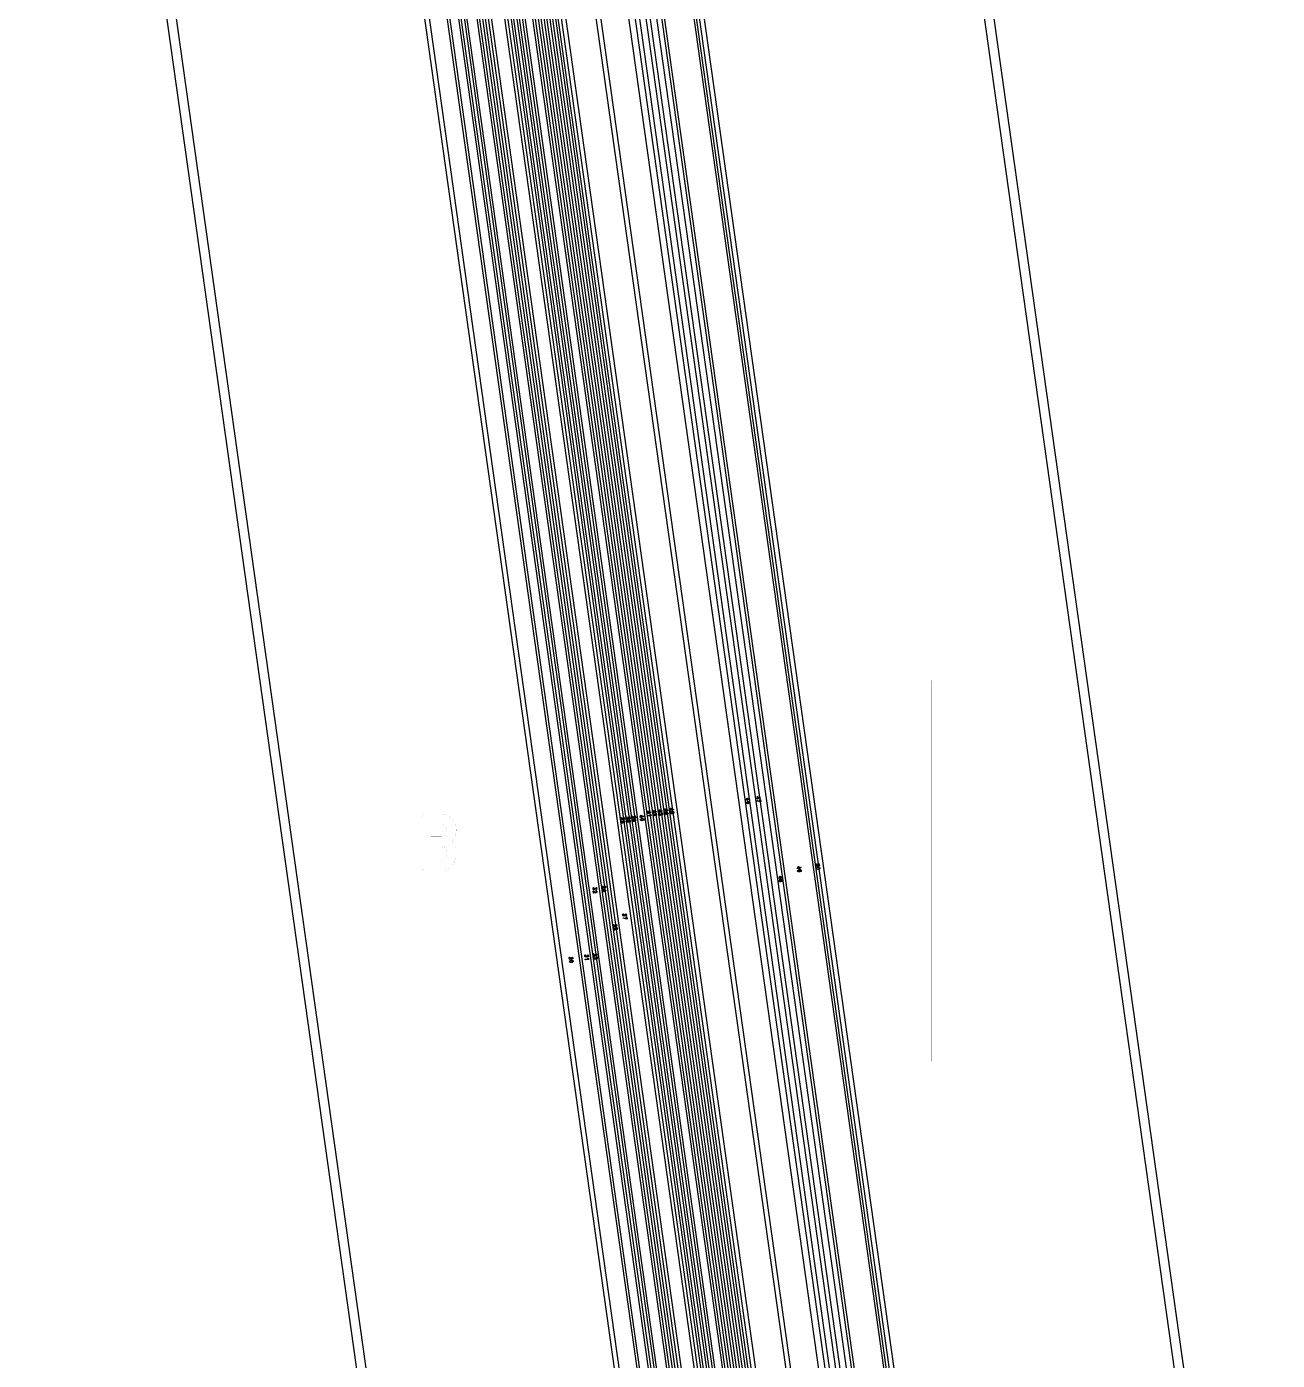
# Model space of a CAD drawing. Extents: x 176 to 489, y 37 to 258.
# Drawn here: x 221.88 to 248.3, y 100.88 to 129.05 of the extents above; entities that cross this region are included whole.
import ezdxf

# ---------------------------------------------------------------- set-up
doc = ezdxf.new("R2010")
doc.units = 0
for name, color, linetype in [('bak_bak_ttr1-bcq7360', 9, 'Continuous'), ('bak_outline', 8, 'Continuous'), ('biaozhu1', 5, 'Continuous'), ('quyukuang', 6, 'Continuous')]:
    doc.layers.add(name, color=color, linetype=linetype)

msp = doc.modelspace()

# ---------------------------------------------------------------- linework, layer by layer
at = {"layer": 'bak_bak_ttr1-bcq7360'}
for points in [[(238.921, 87.901), (232.485, 133.692, 0.017693), (232.434, 133.974, 0.017182), (232.419, 134.035, -0.019749), (232.382, 134.182, 0.019373), (232.366, 134.251, 0.118259), (231.431, 135.9, -0.170342), (229.237, 140.144), (227.477, 152.672, -0.060854), (227.475, 152.739, -0.136423), (227.553, 152.938), (227.696, 153.127, -0.096876), (228.088, 153.479), (228.428, 153.686, 0.002304), (228.439, 153.694, 0.072372), (228.655, 153.908), (228.727, 154.005, 0.098099), (228.738, 154.06)], [(237.606, 87.234), (231.124, 133.359, 0.040698), (231.06, 133.639), (230.937, 134.034, 0.111942), (230.441, 134.89), (230.071, 135.289, -0.025071), (229.516, 135.95, -0.023753), (229.054, 136.624, -0.006069), (228.947, 136.803, -0.003104), (228.907, 136.872, -0.095144), (227.857, 139.945), (227.765, 140.601, -0.007327), (227.728, 140.839), (227.614, 141.651, -0.009059), (227.488, 142.441), (226.043, 152.724, 0.1987), (225.824, 153.095), (225.705, 153.185, -0.259244), (225.652, 153.304, -1.063461), (225.904, 153.416)], [(225.904, 153.416, 0.152901), (225.985, 153.308, -0.198729), (226.307, 152.762), (227.752, 142.478, 0.009087), (227.877, 141.695, -0.010456), (227.877, 141.69), (227.992, 140.876, 0.007387), (228.028, 140.644, -0.008656), (228.029, 140.639), (228.121, 139.982, 0.127654), (229.729, 136.11, 0.025063), (230.266, 135.47), (230.636, 135.071, -0.047569), (230.925, 134.694, -0.064029), (231.192, 134.114), (231.315, 133.719, -0.040702), (231.388, 133.396), (237.871, 87.26, -0.061024)], [(229.579, 153.31, -0.157735), (229.516, 152.946), (229.184, 152.319, 0.013545), (229.098, 152.146), (229.098, 152.145, 0.023435), (228.973, 151.836, -0.007427), (228.959, 151.797, 0.014268), (228.956, 151.79, 0.129945), (228.699, 149.638), (230.017, 140.254, 0.17111), (231.986, 136.461, -0.03261), (232.389, 135.974, -0.004362), (232.448, 135.891, -0.085224), (233.142, 134.403, -0.017413), (233.149, 134.37), (233.151, 134.358, 0.026614), (233.18, 134.242, 0.01347), (233.182, 134.235, 0.002989), (233.183, 134.232, -0.008925), (233.189, 134.214, -0.000972), (233.192, 134.198, -0.020756), (233.266, 133.803), (239.213, 91.482)], [(239.082, 87.922), (232.646, 133.715, 0.017682), (232.593, 134.009, 0.01723), (232.575, 134.081, -0.019719), (232.542, 134.215, 0.019284), (232.522, 134.296, 0.118839), (231.543, 136.018, -0.170363), (229.399, 140.166), (227.638, 152.695), (227.638, 152.695, -0.059522), (227.637, 152.722)], [(238.802, 87.884), (232.367, 133.675, 0.017666), (232.317, 133.949, 0.017267), (232.303, 134.002, -0.019768), (232.265, 134.158, 0.019335), (232.25, 134.218, 0.118011), (231.346, 135.815, -0.170229), (229.119, 140.128), (228.785, 142.503, -0.052436), (228.777, 142.536), (227.358, 152.627)], [(229.376, 149.725), (230.685, 140.412, 0.163385), (232.366, 137.051, -0.133335), (233.813, 134.538, -0.024771), (233.82, 134.504, 0.043002), (233.838, 134.43, 0.008215), (233.84, 134.424), (233.848, 134.398, -0.022931), (233.941, 133.899), (240.367, 88.176, -0.107612)], [(232.301, 140.649, 0.187532), (232.185, 140.571, -0.055179), (232.181, 140.566, 0.107783), (232.173, 140.488, 0.170683), (233.599, 137.925, -0.178418), (235.323, 134.713), (241.885, 88.028, -0.198913), (239.589, 79.151), (235.156, 73.268, 0.198902), (233.228, 65.815), (233.244, 65.705, -0.079948), (233.246, 65.696, 0.016235), (233.249, 65.671, 0.323365), (233.413, 65.542, -2.520452), (233.301, 65.391)], [(233.301, 65.391, 0.055911), (233.259, 65.489, -0.109404), (233.189, 65.667, -0.06427), (233.187, 65.675), (233.169, 65.807, -0.198902), (235.108, 73.304), (239.541, 79.187, 0.198913), (241.825, 88.02), (235.264, 134.705, 0.178424), (233.559, 137.88, -0.170719), (232.114, 140.479, -0.015175), (232.113, 140.48)], [(241.987, 88.042), (235.425, 134.728, 0.178423), (233.667, 138.002, -0.164011), (232.294, 140.396)], [(230.8, 88.294), (223.68, 138.951, -0.021821)], [(241.215, 135.614), (248.099, 86.628, -0.208)], [(235.205, 134.697), (241.766, 88.011, -0.198913)], [(241.162, 87.926), (234.601, 134.612, 0.178433)], [(241.002, 87.903), (234.483, 134.292, 0.170817)], [(234.583, 134.306), (241.103, 87.918, -0.198902)], [(239.317, 91.486), (233.368, 133.817, 0.020414)], [(240.509, 88.196), (234.083, 133.919, 0.022938)], [(234.165, 133.93), (240.591, 88.207, -0.107701)], [(240.73, 88.227), (234.304, 133.95, 0.022945)], [(234.386, 133.962), (240.813, 88.238, -0.107759)], [(237.954, 91.334), (232.01, 133.624, 0.017554)], [(232.07, 133.632), (238.505, 87.844, -0.074139)], [(238.564, 87.852), (232.129, 133.641, 0.017607)], [(232.188, 133.649), (238.624, 87.86, -0.074147)], [(238.683, 87.868), (232.248, 133.658, 0.017641)], [(232.307, 133.666), (238.743, 87.876, -0.074151)], [(232.426, 133.683), (238.861, 87.892, -0.074161)], [(232.545, 133.7), (238.98, 87.909, -0.074167)], [(237.384, 91.277), (231.463, 133.407, 0.040737)], [(231.523, 133.415), (237.446, 91.261, 0.004954)], [(237.504, 91.29), (231.582, 133.423, 0.040738)], [(231.641, 133.432), (237.565, 91.274, 0.004808)], [(238.116, 87.791), (231.701, 133.441, 0.040719)], [(231.76, 133.449), (238.176, 87.799, -0.074103)], [(238.235, 87.807), (231.819, 133.458, 0.040627)], [(231.97, 133.479), (238.386, 87.828, -0.074122)], [(230.481, 132.939), (236.925, 87.086, -0.02315)], [(236.985, 87.095), (230.541, 132.947, 0.08894)], [(230.6, 132.955), (237.044, 87.103, -0.023134)], [(237.104, 87.111), (230.659, 132.964, 0.088873)], [(230.861, 132.992), (237.305, 87.139, -0.023105)], [(237.375, 87.074), (230.911, 133.066, 0.115273)], [(230.97, 133.074), (237.434, 87.082, -0.02076)], [(237.494, 87.086), (231.029, 133.084, 0.115354)], [(231.089, 133.092), (237.56, 87.032, -0.055496)], [(229.779, 132.839), (230.492, 127.769), (230.492, 127.769), (236.223, 86.988, -0.023263)], [(236.325, 87.002), (229.881, 132.854, 0.088025)], [(230.246, 132.905), (236.69, 87.053, -0.023095)], [(236.749, 87.061), (230.305, 132.914, 0.088531)]]:
    msp.add_lwpolyline(points, format="xyb", dxfattribs=at)
at = {"layer": 'bak_outline'}
msp.add_lwpolyline([(230.601, 88.272), (223.481, 138.93, -0.021809), (223.398, 139.797), (223.024, 146.941, 0.014503), (222.977, 147.518, 0.002809), (222.976, 147.526, 0.00798), (222.944, 147.785), (222.943, 147.791), (221.887, 155.306, -0.410507), (222.313, 155.865), (231.827, 157.202, -0.145242), (232.389, 157.111), (232.609, 157.006, -0.250757), (233.166, 156.244), (235.086, 142.58, 0.255094), (236.811, 140.281), (238.533, 139.497, -0.256396), (241.413, 135.642), (248.299, 86.646, -0.207725)], format="xyb", dxfattribs=at)
at = {"layer": 'biaozhu1'}
for p, q in [((237.13, 112.734), (237.104, 112.745)), ((237.351, 112.765), (237.325, 112.776)), ((234.888, 112.372), (234.862, 112.383)), ((235, 112.389), (235.056, 112.396)), ((235.043, 112.46), (235.017, 112.471)), ((235.162, 112.474), (235.136, 112.485)), ((235.281, 112.489), (235.255, 112.5)), ((235.4, 112.505), (235.374, 112.516)), ((235.41, 112.435), (235.384, 112.446)), ((235.519, 112.52), (235.493, 112.532)), ((238.215, 111.288), (238.189, 111.299)), ((237.824, 111.082), (237.798, 111.093)), ((234.097, 110.807), (234.071, 110.818)), ((233.681, 109.353), (233.737, 109.36))]:
    msp.add_line(p, q, dxfattribs=at)
for points in [[(237.078, 112.726), (237.096, 112.729), (237.093, 112.752, -0.595216), (237.1, 112.757), (237.15, 112.736, -0.768179), (237.149, 112.726), (237.108, 112.72), (237.109, 112.711, -1), (237.099, 112.71), (237.098, 112.719), (237.079, 112.716, -1)], [(237.299, 112.757), (237.318, 112.76), (237.314, 112.783, -0.595216), (237.321, 112.789), (237.371, 112.767, -0.768179), (237.37, 112.757), (237.329, 112.751), (237.33, 112.742, -1), (237.32, 112.741), (237.319, 112.75), (237.301, 112.747, -1)], [(234.836, 112.365), (234.854, 112.368), (234.851, 112.391, -0.595216), (234.858, 112.396), (234.908, 112.374, -0.768179), (234.906, 112.365), (234.865, 112.359), (234.867, 112.35, -1), (234.857, 112.348), (234.855, 112.358), (234.837, 112.355, -1)], [(234.991, 112.452), (235.009, 112.455), (235.006, 112.478, -0.595216), (235.013, 112.483), (235.063, 112.462, -0.768179), (235.062, 112.452), (235.021, 112.446), (235.022, 112.437, -1), (235.012, 112.436), (235.011, 112.445), (234.993, 112.442, -1)], [(235.11, 112.467), (235.128, 112.469), (235.125, 112.493, -0.595216), (235.132, 112.498), (235.182, 112.476, -0.768179), (235.181, 112.466), (235.14, 112.461), (235.141, 112.451, -1), (235.131, 112.45), (235.13, 112.459), (235.112, 112.457, -1)], [(235.229, 112.481), (235.247, 112.484), (235.244, 112.507, -0.595216), (235.251, 112.512), (235.301, 112.491, -0.768179), (235.3, 112.481), (235.259, 112.475), (235.26, 112.466, -1), (235.25, 112.465), (235.249, 112.474), (235.231, 112.471, -1)], [(235.348, 112.497), (235.366, 112.5), (235.363, 112.523, -0.595216), (235.37, 112.528), (235.42, 112.507, -0.768179), (235.419, 112.497), (235.378, 112.491), (235.379, 112.482, -1), (235.369, 112.481), (235.368, 112.49), (235.35, 112.487, -1)], [(235.358, 112.428), (235.376, 112.43), (235.373, 112.454, -0.595216), (235.38, 112.459), (235.43, 112.437, -0.768179), (235.429, 112.428), (235.387, 112.422), (235.389, 112.413, -1), (235.379, 112.411), (235.377, 112.421), (235.359, 112.418, -1)], [(235.467, 112.513), (235.485, 112.516), (235.482, 112.539, -0.595216), (235.489, 112.544), (235.539, 112.523, -0.768179), (235.538, 112.513), (235.496, 112.507), (235.498, 112.498, -1), (235.488, 112.497), (235.487, 112.506), (235.468, 112.503, -1)], [(234.85, 112.302), (234.85, 112.298), (234.853, 112.292, 0.272415), (234.908, 112.3, 0.311782), (234.906, 112.316, 0.272415), (234.851, 112.308)], [(238.163, 111.281), (238.181, 111.284), (238.178, 111.307, -0.595216), (238.185, 111.312), (238.235, 111.29, -0.768179), (238.233, 111.281), (238.192, 111.275), (238.194, 111.266, -1), (238.184, 111.264), (238.182, 111.274), (238.164, 111.271, -1)], [(238.568, 111.273), (238.568, 111.269), (238.571, 111.263, 0.272415), (238.626, 111.271, 0.311782), (238.624, 111.287, 0.272415), (238.569, 111.279)], [(237.772, 111.075), (237.79, 111.077), (237.787, 111.1, -0.595216), (237.794, 111.106), (237.844, 111.084, -0.768179), (237.843, 111.074), (237.802, 111.069), (237.803, 111.059, -1), (237.793, 111.058), (237.792, 111.067), (237.774, 111.065, -1)], [(234.045, 110.799), (234.063, 110.802), (234.06, 110.825, -0.595216), (234.067, 110.83), (234.117, 110.809, -0.768179), (234.116, 110.799), (234.075, 110.793), (234.076, 110.784, -1), (234.066, 110.783), (234.065, 110.792), (234.047, 110.789, -1)], [(233.356, 109.306), (233.357, 109.302), (233.36, 109.297, 0.272415), (233.415, 109.304, 0.311782), (233.413, 109.32, 0.272415), (233.358, 109.312)]]:
    msp.add_lwpolyline(points, format="xyb", close=True, dxfattribs=at)
for points in [[(237.152, 112.648, -1.48679), (237.151, 112.659, 0.775047), (237.129, 112.678, -0.886755), (237.097, 112.641), (237.09, 112.645, -0.13038), (237.088, 112.647), (237.083, 112.655, -0.095937), (237.083, 112.657, -0.355155), (237.143, 112.687)], [(237.306, 112.695, -1), (237.309, 112.705), (237.375, 112.688)], [(237.375, 112.688), (237.37, 112.72, -1), (237.38, 112.722), (237.386, 112.682, -0.537698), (237.379, 112.677), (237.306, 112.695)], [(234.736, 112.35), (234.733, 112.372, -1), (234.743, 112.373), (234.747, 112.342, -0.603311), (234.74, 112.337), (234.719, 112.346, -0.719433), (234.666, 112.345)], [(234.678, 112.374, -1), (234.683, 112.366, 0.637881), (234.684, 112.338)], [(235.051, 112.403, -1.522599), (235.063, 112.404), (235.073, 112.398, -0.699988), (235.071, 112.388), (235.002, 112.379, -1), (235, 112.389)], [(235.056, 112.396, -0.072074), (235.055, 112.397), (235.051, 112.403)], [(235.112, 112.42, -0.64972), (235.12, 112.425), (235.156, 112.401, 0.341409), (235.185, 112.406)], [(235.123, 112.411), (235.127, 112.382, -1), (235.117, 112.38), (235.112, 112.42)], [(235.194, 112.403, -0.419965), (235.151, 112.393), (235.123, 112.411)], [(235.185, 112.406, 0.570854), (235.171, 112.42, -1), (235.169, 112.43)], [(235.304, 112.417), (235.301, 112.439, -1), (235.311, 112.44), (235.315, 112.409, -0.603311), (235.308, 112.404), (235.288, 112.413, -0.717577), (235.234, 112.412)], [(235.246, 112.441, -1), (235.252, 112.433, 0.63786), (235.253, 112.405)], [(235.253, 112.405, 0.373072), (235.278, 112.414), (235.277, 112.421, -0.595983), (235.284, 112.426), (235.304, 112.417)], [(235.49, 112.437, 0.818625), (235.511, 112.466, -0.737899), (235.513, 112.475), (235.543, 112.476, -0.392989), (235.548, 112.472), (235.552, 112.444, -1), (235.543, 112.442), (235.539, 112.466), (235.524, 112.465, -0.646565), (235.498, 112.425), (235.488, 112.427, -0.113923), (235.486, 112.428), (235.479, 112.432, -0.130819), (235.477, 112.434), (235.472, 112.442, -0.095937), (235.472, 112.444, -0.436483), (235.484, 112.473)], [(235.484, 112.473, -1), (235.489, 112.465, 0.63786), (235.49, 112.437)], [(234.498, 112.32), (234.495, 112.342, -1), (234.505, 112.343), (234.509, 112.312, -0.603311), (234.502, 112.307), (234.481, 112.316, -0.719433), (234.428, 112.315)], [(234.44, 112.345, -1), (234.445, 112.336, 0.637881), (234.446, 112.308)], [(234.507, 112.237, -1.48679), (234.506, 112.248, 0.775047), (234.484, 112.267, -0.886755), (234.452, 112.23), (234.444, 112.234, -0.13038), (234.443, 112.236), (234.438, 112.244, -0.095937), (234.438, 112.246, -0.355155), (234.498, 112.276)], [(234.446, 112.308, 0.372995), (234.471, 112.317), (234.47, 112.324, -0.603311), (234.478, 112.329), (234.498, 112.32)], [(234.617, 112.335), (234.614, 112.357, -1), (234.624, 112.358), (234.628, 112.327, -0.603311), (234.621, 112.322), (234.601, 112.331, -0.719433), (234.547, 112.33)], [(234.559, 112.359, -1), (234.564, 112.351, 0.637881), (234.565, 112.323)], [(234.63, 112.29, -0.46205), (234.624, 112.251, -0.324837), (234.604, 112.256, -0.620689), (234.557, 112.258)], [(234.565, 112.323, 0.372995), (234.59, 112.332), (234.589, 112.339, -0.603311), (234.597, 112.344), (234.617, 112.335)], [(234.622, 112.283, 0.425208), (234.608, 112.277), (234.607, 112.271)], [(234.607, 112.271), (234.61, 112.264, 0.425246), (234.625, 112.262)], [(234.674, 112.284, -0.096107), (234.674, 112.286), (234.677, 112.295, -0.205484), (234.679, 112.298), (234.685, 112.302)], [(234.754, 112.29, -0.421173), (234.68, 112.269), (234.676, 112.277, -0.095937), (234.675, 112.278), (234.674, 112.284)], [(234.684, 112.338, 0.372995), (234.709, 112.347), (234.708, 112.354, -0.603311), (234.715, 112.359), (234.736, 112.35)], [(234.685, 112.302, -1.486568), (234.686, 112.291, 0.775568), (234.707, 112.271)], [(234.84, 112.301, -0.330138), (234.901, 112.329, -0.535608), (234.916, 112.293)], [(234.916, 112.293, -0.393555), (234.84, 112.296), (234.84, 112.301)], [(238.567, 111.329, 0.818344), (238.588, 111.358, -0.737899), (238.59, 111.367), (238.62, 111.368, -0.392989), (238.625, 111.364), (238.629, 111.336, -1), (238.619, 111.334), (238.616, 111.358), (238.601, 111.358, -0.645773), (238.575, 111.318), (238.565, 111.319, -0.112893), (238.563, 111.32), (238.555, 111.325, -0.126268), (238.554, 111.326), (238.549, 111.334, -0.095937), (238.549, 111.336, -0.436293), (238.561, 111.366)], [(238.561, 111.366, -1), (238.566, 111.357, 0.637881), (238.567, 111.329)], [(238.558, 111.272, -0.330138), (238.618, 111.3, -0.535608), (238.634, 111.264)], [(238.634, 111.264, -0.393555), (238.558, 111.267), (238.558, 111.272)], [(237.85, 111.035, -0.46205), (237.844, 110.995, -0.324837), (237.824, 111, -0.620689), (237.777, 111.002)], [(237.842, 111.028, 0.425208), (237.828, 111.022), (237.827, 111.015)], [(237.827, 111.015), (237.83, 111.009, 0.425246), (237.845, 111.007)], [(238.166, 111.22, -0.096107), (238.166, 111.222), (238.168, 111.231, -0.205484), (238.171, 111.234), (238.177, 111.238)], [(238.246, 111.226, -0.421173), (238.172, 111.205), (238.168, 111.213, -0.095937), (238.167, 111.215), (238.166, 111.22)], [(238.177, 111.238, -1.486568), (238.178, 111.227, 0.775568), (238.199, 111.208)], [(233.912, 110.842), (233.908, 110.864, -1), (233.918, 110.865), (233.923, 110.834, -0.603311), (233.916, 110.829), (233.895, 110.838, -0.719433), (233.841, 110.837)], [(233.848, 110.79, -0.64972), (233.856, 110.795), (233.892, 110.772, 0.341409), (233.921, 110.776)], [(233.859, 110.781), (233.864, 110.752, -1), (233.854, 110.751), (233.848, 110.79)], [(233.854, 110.866, -1), (233.859, 110.858, 0.637881), (233.86, 110.83)], [(233.93, 110.773, -0.419965), (233.887, 110.763), (233.859, 110.781)], [(233.86, 110.83, 0.372995), (233.885, 110.839), (233.884, 110.846, -0.603311), (233.891, 110.851), (233.912, 110.842)], [(233.921, 110.776, 0.570854), (233.907, 110.791, -1), (233.906, 110.801)], [(234.1, 110.873), (234.097, 110.895, -1), (234.107, 110.897), (234.112, 110.866, -0.603311), (234.104, 110.86), (234.084, 110.87, -0.719433), (234.03, 110.869)], [(234.043, 110.898, -1), (234.048, 110.889, 0.637881), (234.049, 110.861)], [(234.049, 110.861, 0.372995), (234.074, 110.87), (234.073, 110.877, -0.603311), (234.08, 110.883), (234.1, 110.873)], [(234.541, 110.287), (234.538, 110.309, -1), (234.548, 110.311), (234.553, 110.28, -0.603311), (234.545, 110.274), (234.525, 110.284, -0.719433), (234.471, 110.283)], [(234.483, 110.22, -1), (234.486, 110.23), (234.552, 110.213)], [(234.484, 110.312, -1), (234.489, 110.304, 0.637881), (234.49, 110.275)], [(234.552, 110.213), (234.547, 110.246, -1), (234.557, 110.247), (234.563, 110.207, -0.537698), (234.556, 110.202), (234.483, 110.22)], [(234.49, 110.275, 0.372995), (234.515, 110.284), (234.514, 110.292, -0.603311), (234.521, 110.297), (234.541, 110.287)], [(234.336, 110.063), (234.333, 110.085, -1), (234.342, 110.087), (234.347, 110.056, -0.603311), (234.34, 110.05), (234.319, 110.06, -0.719433), (234.266, 110.059)], [(234.294, 109.982, 0.818625), (234.314, 110.011, -0.737899), (234.317, 110.02), (234.347, 110.022, -0.392989), (234.352, 110.017), (234.356, 109.989, -1), (234.346, 109.988), (234.343, 110.012), (234.328, 110.011, -0.646565), (234.302, 109.971), (234.291, 109.972, -0.113923), (234.289, 109.973), (234.282, 109.978, -0.130819), (234.28, 109.98), (234.276, 109.988, -0.095937), (234.275, 109.989, -0.436483), (234.288, 110.019)], [(234.278, 110.088, -1), (234.283, 110.08, 0.637881), (234.284, 110.051)], [(234.284, 110.051, 0.372995), (234.309, 110.06), (234.308, 110.068, -0.603311), (234.315, 110.073), (234.336, 110.063)], [(234.288, 110.019, -1), (234.293, 110.01, 0.63786), (234.294, 109.982)], [(233.408, 109.374), (233.404, 109.396, -1), (233.414, 109.397), (233.419, 109.366, -0.603311), (233.412, 109.361), (233.391, 109.371, -0.719433), (233.338, 109.369)], [(233.346, 109.306, -0.330138), (233.407, 109.333, -0.535608), (233.422, 109.298)], [(233.422, 109.298, -0.393555), (233.347, 109.3), (233.346, 109.306)], [(233.35, 109.399, -1), (233.355, 109.39, 0.637881), (233.356, 109.362)], [(233.356, 109.362, 0.372995), (233.381, 109.371), (233.38, 109.378, -0.603311), (233.387, 109.383), (233.408, 109.374)], [(233.737, 109.421), (233.734, 109.443, -1), (233.744, 109.444), (233.748, 109.413, -0.603311), (233.741, 109.408), (233.721, 109.417, -0.719433), (233.667, 109.416)], [(233.68, 109.446, -1), (233.685, 109.437, 0.637881), (233.686, 109.409)], [(233.732, 109.367, -1.522599), (233.744, 109.368), (233.754, 109.362, -0.699988), (233.752, 109.352), (233.683, 109.343, -1), (233.681, 109.353)], [(233.686, 109.409, 0.372995), (233.711, 109.418), (233.71, 109.425, -0.603311), (233.717, 109.43), (233.737, 109.421)], [(233.737, 109.36, -0.072074), (233.736, 109.361), (233.732, 109.367)], [(233.914, 109.446), (233.911, 109.468, -1), (233.921, 109.469), (233.925, 109.438, -0.603311), (233.918, 109.433), (233.898, 109.442, -0.719433), (233.844, 109.441)], [(233.857, 109.471, -1), (233.862, 109.462, 0.637881), (233.863, 109.434)], [(233.924, 109.377), (233.921, 109.399, -1), (233.931, 109.4), (233.935, 109.369, -0.603311), (233.928, 109.364), (233.908, 109.373, -0.717577), (233.854, 109.372)], [(233.863, 109.434, 0.372995), (233.888, 109.443), (233.887, 109.45, -0.603311), (233.894, 109.455), (233.914, 109.446)], [(233.866, 109.401, -1), (233.872, 109.393, 0.63786), (233.873, 109.365)], [(233.873, 109.365, 0.373072), (233.898, 109.374), (233.897, 109.381, -0.595983), (233.904, 109.386), (233.924, 109.377)]]:
    msp.add_lwpolyline(points, format="xyb", dxfattribs=at)
for points in [[(237.104, 112.745), (237.106, 112.73), (237.13, 112.734)], [(237.325, 112.776), (237.327, 112.761), (237.351, 112.765)], [(234.862, 112.383), (234.864, 112.369), (234.888, 112.372)], [(235.017, 112.471), (235.019, 112.456), (235.043, 112.46)], [(235.136, 112.485), (235.138, 112.471), (235.162, 112.474)], [(235.255, 112.5), (235.257, 112.485), (235.281, 112.489)], [(235.374, 112.516), (235.376, 112.501), (235.4, 112.505)], [(235.384, 112.446), (235.386, 112.432), (235.41, 112.435)], [(235.493, 112.532), (235.495, 112.517), (235.519, 112.52)], [(238.189, 111.299), (238.191, 111.285), (238.215, 111.288)], [(237.798, 111.093), (237.8, 111.078), (237.824, 111.082)], [(234.071, 110.818), (234.073, 110.803), (234.097, 110.807)]]:
    msp.add_lwpolyline(points, dxfattribs=at)
for centre, radius in [((237.109, 112.662), 0.0151), ((234.464, 112.251), 0.0151), ((234.581, 112.267), 0.0155), ((234.728, 112.287), 0.0151), ((237.801, 111.011), 0.0155), ((238.22, 111.223), 0.0151)]:
    msp.add_circle(centre, radius, dxfattribs=at)
for centre, radius, start, end in [((237.139, 112.666), 0.0221, 305.8662, 78.1325), ((234.686, 112.354), 0.0218, 110.0589, 204.3325), ((235.173, 112.409), 0.0219, 344.822, 100.2375), ((235.254, 112.421), 0.0218, 110.0424, 204.3524), ((234.448, 112.324), 0.0218, 110.0589, 204.3325), ((234.494, 112.255), 0.0221, 305.8662, 78.1325), ((234.567, 112.339), 0.0218, 110.0589, 204.3325), ((234.579, 112.27), 0.025, 34.7252, 208.2445), ((234.617, 112.275), 0.0195, 49.8535, 153.272), ((234.605, 112.27), 0.0213, 338.4527, 37.5629), ((234.725, 112.287), 0.0233, 98.1054, 221.3639), ((234.729, 112.286), 0.0255, 8.7129, 107.5595), ((238.217, 111.223), 0.0233, 98.1054, 221.3639), ((238.221, 111.222), 0.0255, 8.7129, 107.5595), ((237.799, 111.014), 0.025, 34.7252, 208.2445), ((237.837, 111.02), 0.0195, 49.8535, 153.272), ((237.825, 111.015), 0.0213, 338.4527, 37.5629), ((233.861, 110.846), 0.0218, 110.0589, 204.3325), ((233.909, 110.779), 0.0219, 344.822, 100.2375), ((234.05, 110.878), 0.0218, 110.0589, 204.3325), ((234.491, 110.292), 0.0218, 110.0589, 204.3325), ((234.285, 110.068), 0.0218, 110.0589, 204.3325), ((233.357, 109.378), 0.0218, 110.0589, 204.3325), ((233.687, 109.425), 0.0218, 110.0589, 204.3325), ((233.864, 109.45), 0.0218, 110.0589, 204.3325), ((233.874, 109.381), 0.0218, 110.0424, 204.3524)]:
    msp.add_arc(centre, radius, start, end, dxfattribs=at)
at = {"layer": 'quyukuang', "const_width": 0.001}
msp.add_lwpolyline([(231.179, 107.197), (231.179, 115.246), (240.987, 115.246), (240.987, 107.197)], close=True, dxfattribs=at)
for points in [[(230.218, 111.322), (230.218, 112.322, -0.414228), (230.318, 112.422), (230.66, 112.422, -0.345835), (230.95, 112.138, -0.225668), (230.865, 111.846), (230.891, 111.813, -0.074506), (230.906, 111.787), (230.944, 111.693, -0.096461), (230.951, 111.655), (230.951, 111.512, -0.351657), (230.66, 111.222), (230.318, 111.222, -0.414228)], [(230.418, 111.946), (230.64, 111.946), (230.713, 111.976, 0.372558), (230.713, 112.192), (230.64, 112.222), (230.418, 112.222)], [(230.418, 111.422), (230.64, 111.422), (230.713, 111.452, 0.320743), (230.713, 111.716), (230.64, 111.746), (230.418, 111.746)]]:
    msp.add_lwpolyline(points, format="xyb", close=True, dxfattribs=at)

doc.saveas('drawing.dxf')
